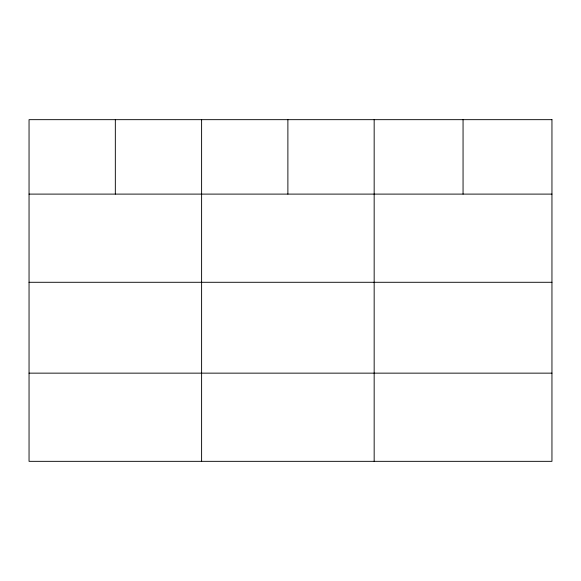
<?xml version="1.0" encoding="UTF-8"?>
<svg xmlns="http://www.w3.org/2000/svg" width="581" height="581" viewBox="0 0 581 581"><rect width="100%" height="100%" fill="white"/><g stroke="black" fill="none" stroke-linecap="round" stroke-linejoin="round"><path stroke-width="0.87" d="M29.05 194.105L551.95 194.105M29.05 282.286L551.95 282.286M29.05 373.147L551.95 373.147M463.057 119.664L463.057 194.105M374.164 119.664L374.164 461.336M287.885 119.664L287.885 194.105M201.607 119.664L201.607 461.336M115.329 119.664L115.329 194.105M551.95 119.664L29.05 119.664L29.05 461.336L551.95 461.336L551.95 119.664"/></g></svg>
